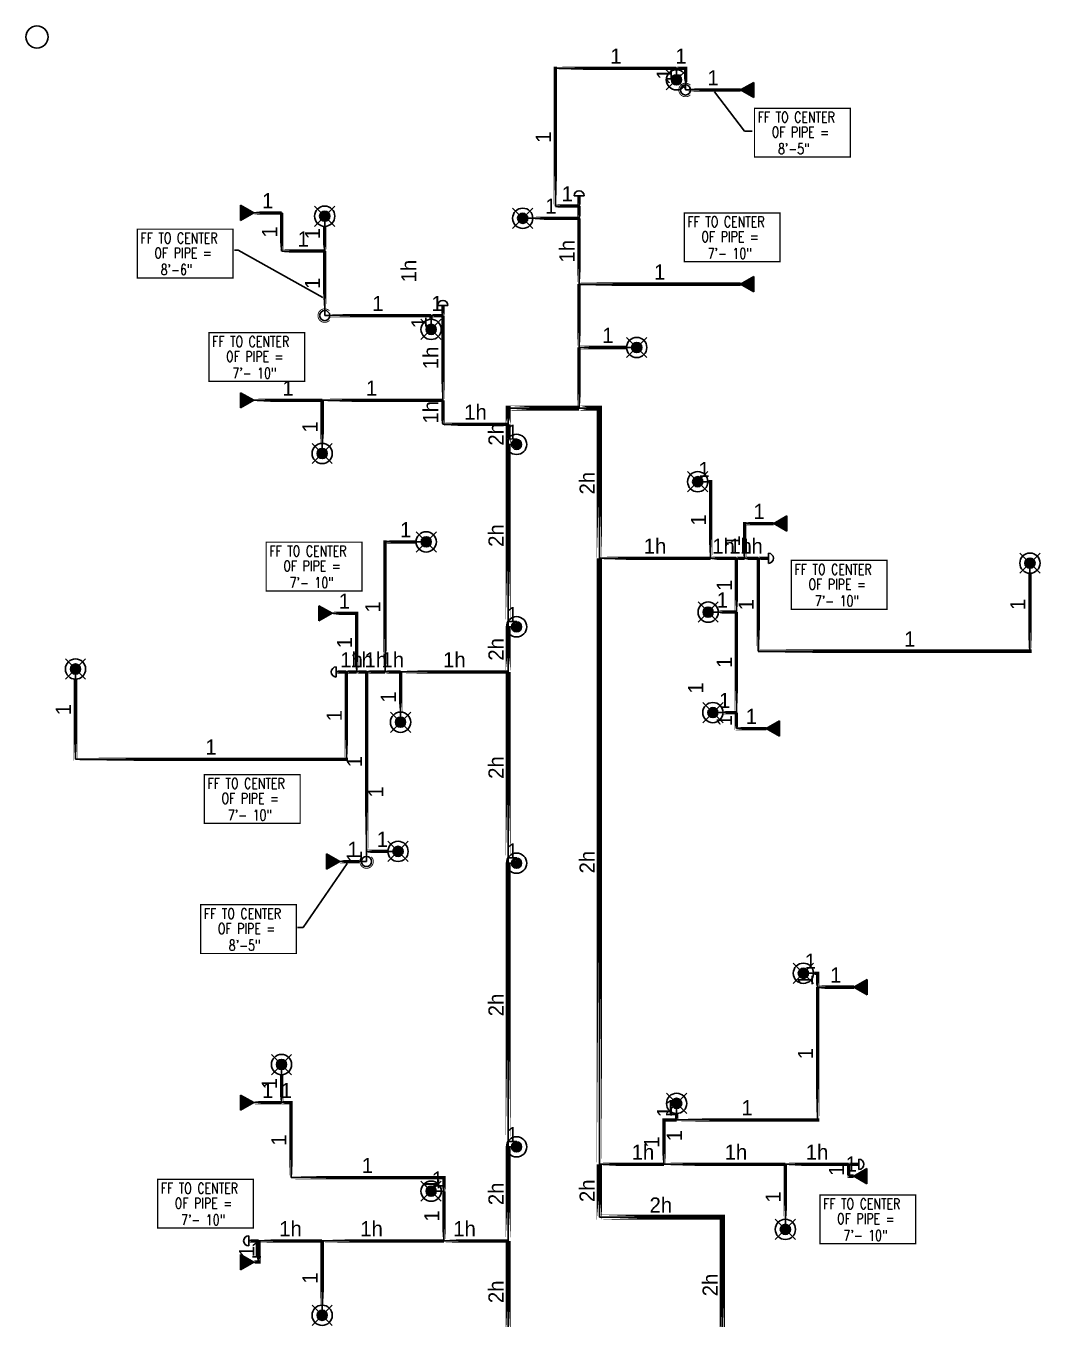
# Model space of a CAD drawing. Header units: inches. Extents: x -3355 to 5264, y 2 to 1719.
# Drawn here: x -3355 to -2754, y 581 to 1347 of the extents above; entities that cross this region are included whole.
import ezdxf
from ezdxf.enums import TextEntityAlignment as Align

# ---------------------------------------------------------------- set-up
doc = ezdxf.new("R2010")
doc.units = ezdxf.units.IN
doc.header["$MEASUREMENT"] = 0
for name, color, linetype in [('Coordination', 1, 'Continuous'), ('headdn', 1, 'Continuous'), ('PIPEBL', 4, 'Continuous'), ('pipemn', 6, 'Continuous'), ('PIPESPC', 1, 'Continuous'), ('spk-cap', 1, 'Continuous'), ('spk-piperise', 1, 'Continuous'), ('TIDYPIPE', 1, 'Continuous')]:
    doc.layers.add(name, color=color, linetype=linetype)
doc.styles.add('PDA1', font='ROMAND', dxfattribs={"width": 0.755})
doc.styles.add('PIPE', font='PIPE.SHX')
doc.dimstyles.get("Standard").update_dxf_attribs({"dimtxt": 0.18, "dimasz": 0.18, "dimexe": 0.18, "dimexo": 0.0625, "dimgap": 0.09, "dimtad": 0, "dimtih": 1, "dimtoh": 1, "dimdec": 4, "dimzin": 0, "dimdsep": 46, "dimtxsty": 'Standard', "dimcen": 0.09, "dimadec": 0, "dimazin": 0, "dimtfac": 1, "dimtdec": 4, "dimtofl": 0, "dimtmove": 0, "dimatfit": 3, "dimfxl": 1, "dimtolj": 1, "dimtzin": 0, "dimarcsym": 0})

# ---------------------------------------------------------------- blocks, each defined once
blk = doc.blocks.new('side2')
for p, q in [((0, 0), (7.79, 4.5)), ((7.79, -4.5), (0, 0)), ((7.79, 4.5), (7.79, -4.5))]:
    blk.add_line(p, q)
blk.add_solid([(7.79, -4.5), (0, 0), (7.79, 4.5)])
blk = doc.blocks.new('dpend2')
for p, q in [((-6, -6), (6, 6)), ((6, -6), (-6, 6))]:
    blk.add_line(p, q)
for radius in [6, 3]:
    blk.add_circle((0, 0), radius)
for points in [[(0, 0), (-3, 0), (-2.08, 2.07)], [(0, 0), (-3, 0), (-2.08, -2.07)], [(0, 0), (0, 3), (-2.12, 2.14)], [(0, 0), (0, -3), (-2.12, -2.14)], [(0, 0), (0, 3), (2.12, 2.14)], [(0, 0), (3, 0), (2.08, 2.07)], [(0, 0), (3, 0), (2.08, -2.07)], [(0, 0), (0, -3), (2.12, -2.14)]]:
    blk.add_solid(points)
blk = doc.blocks.new('dpend1')
for radius in [6, 3]:
    blk.add_circle((0, 0), radius)
for points in [[(0.01, 2.97), (-2.53, -1.59), (-2.62, 1.36)], [(0.01, 2.97), (-2.49, -1.59), (2.52, -1.59)], [(2.52, -1.59), (0.01, 2.97), (2.6, 1.47)], [(2.52, -1.59), (-2.53, -1.59), (0.01, -2.98)]]:
    blk.add_solid(points)
blk = doc.blocks.new('PIPESPC')
at = {"layer": 'PIPESPC', "style": 'PIPE', "width": 0.9}
blk.add_attdef('SIZE', text='', height=9, dxfattribs=at).set_placement((0, 4.02), align=Align.CENTER)
at = {"layer": 'PIPESPC', "style": 'PIPE', "flags": 1}
blk.add_attdef('SCHED', (25.3, 3.89), '', height=9, dxfattribs=at)
blk = doc.blocks.new('CAP')
blk.add_line((0, 3), (0, -3))
blk.add_arc((0, 0), 3, 270, 90)
blk = doc.blocks.new('vvvvbbbbbbbb')
at = {"layer": 'Coordination', "const_width": 0.75}
blk.add_lwpolyline([(2834.89, 1670.01), (2834.89, 1641.14), (2891.57, 1641.14), (2891.57, 1670.01), (2834.89, 1670.01)], dxfattribs=at)
at = {"layer": 'Coordination', "style": 'PDA1', "width": 0.755}
for s, p in [('FF TO CENTER', (2836.77, 1661.59)), ('OF PIPE = ', (2845.03, 1652.74)), ('7\'- 10"', (2848.77, 1642.88))]:
    blk.add_text(s, height=6.3, dxfattribs=at).set_placement(p)
blk = doc.blocks.new('rise')
blk.add_circle((0, 0), 3)
blk = doc.blocks.new('TIDYRUN')
at = {"const_width": 0.5}
blk.add_lwpolyline([(-2.83, 2.83, -2.414214), (-2.83, -2.83, -1.737895)], format="xyb", dxfattribs=at)

msp = doc.modelspace()

# ---------------------------------------------------------------- linework, layer by layer
at = {"layer": 'Coordination', "const_width": 0.75}
for points in [[(-2923.11, 1297.79), (-2923.11, 1268.92), (-2866.43, 1268.92), (-2866.43, 1297.79), (-2923.11, 1297.79)], [(-3288.62, 1226.2), (-3288.62, 1197.33), (-3231.95, 1197.33), (-3231.95, 1226.2), (-3288.62, 1226.2)], [(-3251.03, 826.11), (-3251.03, 797.24), (-3194.36, 797.24), (-3194.36, 826.11), (-3251.03, 826.11)]]:
    msp.add_lwpolyline(points, dxfattribs=at)
at = {"layer": 'Coordination'}
msp.add_circle((-3348, 1340), 6.59, dxfattribs=at)
at = {"layer": 'PIPEBL'}
for p, q in [((-3041, 1239.91), (-3041, 1321.47)), ((-3041, 1321.47), (-2969.37, 1321.47)), ((-2969.37, 1321.47), (-2963.95, 1321.47)), ((-2969.37, 1314.63), (-2969.37, 1321.47)), ((-2963.95, 1321.47), (-2963.95, 1308.62)), ((-2931.37, 1308.62), (-2963.95, 1308.62)), ((-3027, 1239.91), (-3027, 1245.91)), ((-3219.63, 1235.85), (-3203.15, 1235.85)), ((-3203.07, 1235.99), (-3203.07, 1213.18)), ((-3177.63, 1233.85), (-3177.63, 1213.18)), ((-3027, 1239.91), (-3041, 1239.91)), ((-3027, 1232.63), (-3027, 1239.91)), ((-3060.37, 1232.63), (-3027, 1232.63)), ((-3027, 1193.63), (-3027, 1232.63)), ((-3177.63, 1213.18), (-3203.07, 1213.18)), ((-3177.63, 1213.18), (-3177.63, 1175)), ((-2931.37, 1193.63), (-3027, 1193.63)), ((-3027, 1193.63), (-3027, 1156.13)), ((-3107.66, 1175), (-3107.66, 1181)), ((-3114.63, 1175), (-3177.63, 1175)), ((-3107.66, 1175), (-3114.63, 1175)), ((-3114.63, 1166.85), (-3114.63, 1175)), ((-3107.66, 1124.85), (-3107.66, 1175)), ((-3027, 1156.13), (-3027, 1120.25)), ((-2992.87, 1156.13), (-3027, 1156.13)), ((-3219.63, 1124.85), (-3179.13, 1124.85)), ((-3179.13, 1093.35), (-3179.13, 1124.85)), ((-3179.13, 1124.85), (-3107.66, 1124.85)), ((-3107.66, 1110.63), (-3107.66, 1124.85)), ((-3107.66, 1110.63), (-3069, 1110.63)), ((-3064, 1098.74), (-3069, 1098.74)), ((-2956.75, 1076.65), (-2949.14, 1076.65)), ((-2949.11, 1076.67), (-2949.11, 1031.29)), ((-2911.75, 1051.84), (-2928.97, 1051.84)), ((-2928.97, 1051.84), (-2928.97, 1031.29)), ((-3117.5, 1041), (-3141.92, 1041)), ((-3141.92, 1041), (-3141.92, 963.96)), ((-3015, 1031.29), (-2949.11, 1031.29)), ((-2949.11, 1031.29), (-2933.81, 1031.29)), ((-2933.81, 1031.29), (-2928.97, 1031.29)), ((-2933.81, 1031.29), (-2933.81, 999.41)), ((-2928.97, 1031.29), (-2920.89, 1031.29)), ((-2920.89, 1031.29), (-2920.89, 976.29)), ((-2920.89, 1031.29), (-2914.89, 1031.29)), ((-2759.99, 976.29), (-2759.99, 1028.41)), ((-3173.22, 998.71), (-3158.68, 998.71)), ((-3158.68, 998.71), (-3158.68, 963.96)), ((-2950.58, 999.41), (-2933.81, 999.41)), ((-2933.81, 999.41), (-2933.81, 939.91)), ((-3064, 990.74), (-3069, 990.74)), ((-2920.89, 976.29), (-2759.99, 976.29)), ((-3325.19, 912.3), (-3325.19, 965.71)), ((-3164.79, 963.96), (-3170.79, 963.96)), ((-3158.68, 963.96), (-3164.79, 963.96)), ((-3164.79, 963.96), (-3164.79, 912.3)), ((-3152.86, 963.96), (-3158.68, 963.96)), ((-3141.92, 963.96), (-3152.86, 963.96)), ((-3152.86, 857.71), (-3152.86, 963.96)), ((-3132.72, 963.96), (-3141.92, 963.96)), ((-3069, 963.96), (-3132.72, 963.96)), ((-3132.72, 934.21), (-3132.72, 963.96)), ((-2947.75, 939.91), (-2933.81, 939.91)), ((-2933.81, 939.91), (-2933.81, 930.45)), ((-2916.17, 930.45), (-2933.81, 930.45)), ((-3164.79, 912.3), (-3325.19, 912.3)), ((-3168.72, 851.71), (-3152.86, 851.71)), ((-3152.86, 851.71), (-3152.86, 857.71)), ((-3134.22, 857.71), (-3152.86, 857.71)), ((-3064, 850.74), (-3069, 850.74)), ((-2894.19, 785.51), (-2885.75, 785.51)), ((-2885.75, 777.32), (-2885.75, 785.51)), ((-2885.75, 698.69), (-2885.75, 777.32)), ((-2864.24, 777.32), (-2885.75, 777.32)), ((-3203.2, 731.49), (-3203.2, 708.92)), ((-3219.64, 708.92), (-3203.2, 708.92)), ((-3203.2, 708.92), (-3197.58, 708.92)), ((-3197.58, 708.92), (-3197.58, 664.53)), ((-2969.24, 708.48), (-2969.24, 698.69)), ((-2976.78, 672.39), (-2976.78, 698.69)), ((-2976.78, 698.69), (-2969.24, 698.69)), ((-2969.24, 698.69), (-2885.75, 698.69)), ((-3064, 682.74), (-3069, 682.74)), ((-3015, 672.39), (-2976.78, 672.39)), ((-2976.78, 672.39), (-2904.86, 672.39)), ((-2904.86, 672.39), (-2867.36, 672.39)), ((-2904.86, 633.89), (-2904.86, 672.39)), ((-2867.36, 665.39), (-2867.36, 672.39)), ((-2867.36, 672.39), (-2861.36, 672.39)), ((-3197.58, 664.53), (-3107.03, 664.53)), ((-3107.03, 664.53), (-3107.03, 656.49)), ((-2867.36, 665.39), (-2864.36, 665.39)), ((-3114.64, 656.49), (-3107.03, 656.49)), ((-3107.03, 656.49), (-3107.03, 627.05)), ((-3222.64, 627.05), (-3216.64, 627.05)), ((-3216.64, 627.05), (-3179.14, 627.05)), ((-3216.64, 614.49), (-3216.64, 627.05)), ((-3179.14, 582.99), (-3179.14, 627.05)), ((-3179.14, 627.05), (-3107.03, 627.05)), ((-3107.03, 627.05), (-3069, 627.05)), ((-3216.64, 614.49), (-3219.64, 614.49))]:
    msp.add_line(p, q, dxfattribs=at)
at = {"layer": 'pipemn'}
for p, q in [((-3069, 1110.63), (-3069, 1120.25)), ((-3069, 1120.25), (-3027, 1120.25)), ((-3027, 1120.25), (-3015, 1120.25)), ((-3015, 1031.29), (-3015, 1120.25)), ((-3069, 1098.74), (-3069, 1110.63)), ((-3069, 990.74), (-3069, 1098.74)), ((-3015, 672.39), (-3015, 1031.29)), ((-3069, 963.96), (-3069, 990.74)), ((-3069, 850.74), (-3069, 963.96)), ((-3069, 682.74), (-3069, 850.74)), ((-3069, 627.05), (-3069, 682.74)), ((-3015, 641.07), (-3015, 672.39)), ((-3015, 641.07), (-2942.18, 641.07)), ((-2942.18, 641.07), (-2942.18, 560.78)), ((-3069, 566.74), (-3069, 627.05))]:
    msp.add_line(p, q, dxfattribs=at)
at = {"layer": 'TIDYPIPE', "color": 1}
for points, const_width in [([(-3042, 1321.47), (-2969.37, 1321.47)], 2), ([(-3041, 1238.91), (-3041, 1322.47)], 2), ([(-2969.37, 1321.47), (-2962.95, 1321.47)], 2), ([(-2963.95, 1313.12), (-2963.95, 1322.47)], 2), ([(-2963.95, 1308.62), (-2931.37, 1308.62)], 2), ([(-3042, 1239.91), (-3027, 1239.91)], 2), ([(-3027, 1239.91), (-3027, 1245.91)], 2), ([(-3027, 1232.63), (-3027, 1239.91)], 2), ([(-3219.63, 1235.85), (-3203.15, 1235.85)], 2), ([(-3203.07, 1212.18), (-3203.15, 1235.85)], 2), ([(-3054.37, 1232.63), (-3027, 1232.63)], 2), ([(-3027, 1193.63), (-3027, 1232.63)], 2), ([(-3177.63, 1213.18), (-3177.63, 1227.85)], 2), ([(-3204.07, 1213.18), (-3177.63, 1213.18)], 2), ([(-3177.63, 1179.5), (-3177.63, 1213.18)], 2), ([(-3027, 1193.63), (-2931.37, 1193.63)], 2), ([(-3027, 1156.13), (-3027, 1193.63)], 2), ([(-3107.66, 1175), (-3107.66, 1181)], 2), ([(-3177.63, 1175), (-3114.63, 1175)], 2), ([(-3114.63, 1175), (-3107.66, 1175)], 2), ([(-3114.63, 1172.85), (-3114.63, 1175)], 2), ([(-3107.66, 1124.85), (-3107.66, 1175)], 2), ([(-3027, 1156.13), (-2998.87, 1156.13)], 2), ([(-3027, 1120.25), (-3027, 1156.13)], 2), ([(-3219.63, 1124.85), (-3179.13, 1124.85)], 2), ([(-3179.13, 1124.85), (-3107.66, 1124.85)], 2), ([(-3179.13, 1099.35), (-3179.13, 1124.85)], 2), ([(-3107.66, 1109.63), (-3107.66, 1124.85)], 2), ([(-3070.5, 1120.25), (-3027, 1120.25)], 3), ([(-3069, 1110.63), (-3069, 1121.75)], 3), ([(-3027, 1120.25), (-3013.5, 1120.25)], 3), ([(-3015, 1031.29), (-3015, 1121.75)], 3), ([(-3108.66, 1110.63), (-3069, 1110.63)], 2), ([(-3069, 1098.74), (-3069, 1110.63)], 3), ([(-3069, 990.74), (-3069, 1098.74)], 3), ([(-2950.75, 1076.65), (-2948.14, 1076.65)], 2), ([(-2949.11, 1031.29), (-2949.11, 1077.67)], 2), ([(-2929.97, 1051.84), (-2911.75, 1051.84)], 2), ([(-2928.97, 1031.29), (-2928.97, 1052.84)], 2), ([(-3142.92, 1041), (-3123.5, 1041)], 2), ([(-3141.92, 963.96), (-3141.92, 1042)], 2), ([(-3015, 672.39), (-3015, 1031.29)], 3), ([(-3015, 1031.29), (-2949.11, 1031.29)], 2), ([(-2949.11, 1031.29), (-2933.81, 1031.29)], 2), ([(-2933.81, 1031.29), (-2928.97, 1031.29)], 2), ([(-2933.81, 999.41), (-2933.81, 1031.29)], 2), ([(-2928.97, 1031.29), (-2920.89, 1031.29)], 2), ([(-2920.89, 1031.29), (-2914.89, 1031.29)], 2), ([(-2920.89, 975.29), (-2920.89, 1031.29)], 2), ([(-2759.99, 975.29), (-2759.99, 1022.41)], 2), ([(-3173.22, 998.71), (-3157.68, 998.71)], 2), ([(-3158.68, 963.96), (-3158.68, 999.71)], 2), ([(-2944.58, 999.41), (-2933.81, 999.41)], 2), ([(-2933.81, 939.91), (-2933.81, 999.41)], 2), ([(-3069, 963.96), (-3069, 990.74)], 3), ([(-2921.89, 976.29), (-2758.99, 976.29)], 2), ([(-3069, 850.74), (-3069, 963.96)], 3), ([(-3325.19, 911.3), (-3325.19, 959.71)], 2), ([(-3170.79, 963.96), (-3164.79, 963.96)], 2), ([(-3164.79, 963.96), (-3158.68, 963.96)], 2), ([(-3164.79, 911.3), (-3164.79, 963.96)], 2), ([(-3158.68, 963.96), (-3152.86, 963.96)], 2), ([(-3152.86, 963.96), (-3141.92, 963.96)], 2), ([(-3152.86, 857.71), (-3152.86, 963.96)], 2), ([(-3141.92, 963.96), (-3132.72, 963.96)], 2), ([(-3132.72, 963.96), (-3069, 963.96)], 2), ([(-3132.72, 940.21), (-3132.72, 963.96)], 2), ([(-2941.75, 939.91), (-2933.81, 939.91)], 2), ([(-2933.81, 929.45), (-2933.81, 939.91)], 2), ([(-2934.81, 930.45), (-2916.17, 930.45)], 2), ([(-3326.19, 912.3), (-3163.79, 912.3)], 2), ([(-3152.86, 857.71), (-3140.22, 857.71)], 2), ([(-3168.72, 851.71), (-3157.36, 851.71)], 2), ([(-3069, 682.74), (-3069, 850.74)], 3), ([(-2888.19, 785.51), (-2884.75, 785.51)], 2), ([(-2885.75, 777.32), (-2885.75, 786.51)], 2), ([(-2885.75, 777.32), (-2864.24, 777.32)], 2), ([(-2885.75, 697.69), (-2885.75, 777.32)], 2), ([(-3203.2, 708.92), (-3203.2, 725.49)], 2), ([(-3219.64, 708.92), (-3203.2, 708.92)], 2), ([(-3203.2, 708.92), (-3196.58, 708.92)], 2), ([(-3197.58, 663.53), (-3197.58, 709.92)], 2), ([(-2977.78, 698.69), (-2969.24, 698.69)], 2), ([(-2976.78, 672.39), (-2976.78, 699.69)], 2), ([(-2969.24, 698.69), (-2969.24, 702.48)], 2), ([(-2969.24, 698.69), (-2884.75, 698.69)], 2), ([(-3069, 627.05), (-3069, 682.74)], 3), ([(-3107.03, 656.49), (-3107.03, 665.53)], 2), ([(-3015, 639.57), (-3015, 672.39)], 3), ([(-3015, 672.39), (-2976.78, 672.39)], 2), ([(-2976.78, 672.39), (-2904.86, 672.39)], 2), ([(-2904.86, 672.39), (-2867.36, 672.39)], 2), ([(-2904.86, 639.89), (-2904.86, 672.39)], 2), ([(-2868.36, 665.39), (-2864.36, 665.39)], 2), ([(-2867.36, 672.39), (-2861.36, 672.39)], 2), ([(-2867.36, 664.39), (-2867.36, 672.39)], 2), ([(-3198.58, 664.53), (-3106.03, 664.53)], 2), ([(-3107.03, 627.05), (-3107.03, 656.49)], 2), ([(-2942.18, 559.28), (-2942.18, 642.57)], 3), ([(-3016.5, 641.07), (-2940.68, 641.07)], 3), ([(-3222.64, 627.05), (-3216.64, 627.05)], 2), ([(-3216.64, 627.05), (-3179.14, 627.05)], 2), ([(-3216.64, 613.49), (-3216.64, 627.05)], 2), ([(-3179.14, 627.05), (-3107.03, 627.05)], 2), ([(-3179.14, 588.99), (-3179.14, 627.05)], 2), ([(-3107.03, 627.05), (-3069, 627.05)], 2), ([(-3069, 566.74), (-3069, 627.05)], 3), ([(-3219.64, 614.49), (-3215.64, 614.49)], 2)]:
    msp.add_lwpolyline(points, close=True, dxfattribs=dict(at, const_width=const_width))

# ---------------------------------------------------------------- block references
at = {"layer": 'headdn'}
for name, p in [('dpend2', (-2969.37, 1314.63)), ('side2', (-2931.37, 1308.62)), ('dpend2', (-3060.37, 1232.63)), ('side2', (-2931.37, 1193.63)), ('dpend2', (-2992.87, 1156.13)), ('dpend1', (-3064, 1098.74)), ('dpend2', (-2956.75, 1076.65)), ('side2', (-2911.75, 1051.84)), ('dpend2', (-3117.5, 1041)), ('dpend2', (-2759.99, 1028.41)), ('dpend2', (-2950.58, 999.41)), ('dpend1', (-3064, 990.74)), ('dpend2', (-3325.19, 965.71)), ('dpend2', (-2947.75, 939.91)), ('dpend2', (-3132.72, 934.21)), ('side2', (-2916.17, 930.45)), ('dpend2', (-3134.22, 857.71)), ('dpend1', (-3064, 850.74)), ('side2', (-2864.24, 777.32)), ('dpend1', (-3064, 682.74)), ('side2', (-2864.36, 665.39))]:
    msp.add_blockref(name, p, dxfattribs=at)
at = {"layer": 'headdn', "extrusion": (0, 0, -1), "zscale": -1}
for p in [(3219.63, 1235.85), (3219.63, 1124.85), (3219.64, 708.92), (3219.64, 614.49)]:
    msp.add_blockref('side2', p, dxfattribs=at)
at = {"layer": 'headdn', "extrusion": (0, 0, -1), "zscale": -1, "rotation": 270}
for p in [(3177.63, 1233.85), (3114.63, 1166.85), (3179.13, 1093.35), (3203.2, 731.49), (3114.64, 656.49), (3179.14, 582.99)]:
    msp.add_blockref('dpend2', p, dxfattribs=at)
at = {"layer": 'headdn'}
for name, p, rotation in [('side2', (-3173.22, 998.71), 180), ('side2', (-3168.72, 851.71), 180), ('dpend2', (-2894.19, 785.51), 270), ('dpend2', (-2969.24, 708.48), 270), ('dpend2', (-2904.86, 633.89), 270)]:
    msp.add_blockref(name, p, dxfattribs=dict(at, rotation=rotation))
at = {"layer": 'PIPESPC'}
ref = msp.add_blockref('PIPESPC', (-3005.18, 1321.47), dxfattribs=at)
ref.add_attrib('SIZE', '1', dxfattribs={"color": 0, "height": 9, "style": 'PIPE'}).set_placement((-3005.18, 1321.47), align=Align.BOTTOM_CENTER)
ref = msp.add_blockref('PIPESPC', (-2966.66, 1321.47), dxfattribs=at)
ref.add_attrib('SIZE', '1', dxfattribs={"color": 0, "height": 9, "style": 'PIPE'}).set_placement((-2966.66, 1321.47), align=Align.BOTTOM_CENTER)
ref = msp.add_blockref('PIPESPC', (-2969.37, 1318.05), dxfattribs=dict(at, rotation=90))
ref.add_attrib('SIZE', '1', dxfattribs={"color": 0, "height": 9, "rotation": 90, "style": 'PIPE'}).set_placement((-2969.37, 1318.05), align=Align.BOTTOM_CENTER)
ref = msp.add_blockref('PIPESPC', (-2963.95, 1315.04), dxfattribs=dict(at, rotation=90))
ref.add_attrib('SIZE', '1', dxfattribs={"color": 0, "height": 9, "rotation": 90, "style": 'PIPE'}).set_placement((-2963.95, 1315.04), align=Align.BOTTOM_CENTER)
ref = msp.add_blockref('PIPESPC', (-2947.66, 1308.62), dxfattribs=at)
ref.add_attrib('SIZE', '1', dxfattribs={"color": 0, "height": 9, "style": 'PIPE'}).set_placement((-2947.66, 1308.62), align=Align.BOTTOM_CENTER)
ref = msp.add_blockref('PIPESPC', (-3041, 1280.69), dxfattribs=dict(at, rotation=90))
ref.add_attrib('SIZE', '1', dxfattribs={"color": 0, "height": 9, "rotation": 90, "style": 'PIPE'}).set_placement((-3041, 1280.69), align=Align.BOTTOM_CENTER)
ref = msp.add_blockref('PIPESPC', (-3034, 1239.91), dxfattribs=at)
ref.add_attrib('SIZE', '1', dxfattribs={"color": 0, "height": 9, "style": 'PIPE'}).set_placement((-3034, 1239.91), align=Align.BOTTOM_CENTER)
ref = msp.add_blockref('PIPESPC', (-3211.39, 1235.85), dxfattribs=at)
ref.add_attrib('SIZE', '1', dxfattribs={"color": 0, "height": 9, "style": 'PIPE'}).set_placement((-3211.39, 1235.85), align=Align.BOTTOM_CENTER)
ref = msp.add_blockref('PIPESPC', (-3043.69, 1232.63), dxfattribs=at)
ref.add_attrib('SIZE', '1', dxfattribs={"color": 0, "height": 9, "style": 'PIPE'}).set_placement((-3043.69, 1232.63), align=Align.BOTTOM_CENTER)
for p in [(-5799.63, -434.18), (-6081.07, -505.09), (-6047.17, -629.16), (-5736.16, -640.01), (-6083.75, -766.79), (-6111.45, -1006.51), (-5719.23, -1015.74)]:
    msp.add_blockref('vvvvbbbbbbbb', p, dxfattribs=at)
ref = msp.add_blockref('PIPESPC', (-3203.07, 1224.58), dxfattribs=dict(at, rotation=90))
ref.add_attrib('SIZE', '1', dxfattribs={"color": 0, "height": 9, "rotation": 90, "style": 'PIPE'}).set_placement((-3203.07, 1224.58), align=Align.BOTTOM_CENTER)
ref = msp.add_blockref('PIPESPC', (-3177.63, 1223.52), dxfattribs=dict(at, rotation=90))
ref.add_attrib('SIZE', '1', dxfattribs={"color": 0, "height": 9, "rotation": 90, "style": 'PIPE'}).set_placement((-3177.63, 1223.52), align=Align.BOTTOM_CENTER)
ref = msp.add_blockref('PIPESPC', (-3190.35, 1213.18), dxfattribs=at)
ref.add_attrib('SIZE', '1', dxfattribs={"color": 0, "height": 9, "style": 'PIPE'}).set_placement((-3190.35, 1213.18), align=Align.BOTTOM_CENTER)
ref = msp.add_blockref('PIPESPC', (-3027, 1213.13), dxfattribs=dict(at, rotation=90))
ref.add_attrib('SIZE', '1h', dxfattribs={"color": 0, "height": 9, "rotation": 90, "style": 'PIPE'}).set_placement((-3027, 1213.13), align=Align.BOTTOM_CENTER)
ref = msp.add_blockref('PIPESPC', (-3120.63, 1201.35), dxfattribs=dict(at, rotation=90))
ref.add_attrib('SIZE', '1h', dxfattribs={"color": 0, "height": 9, "rotation": 90, "style": 'PIPE'}).set_placement((-3120.63, 1201.35), align=Align.BOTTOM_CENTER)
ref = msp.add_blockref('PIPESPC', (-2979.31, 1193.63), dxfattribs=at)
ref.add_attrib('SIZE', '1', dxfattribs={"color": 0, "height": 9, "style": 'PIPE'}).set_placement((-2979.31, 1193.63), align=Align.BOTTOM_CENTER)
ref = msp.add_blockref('PIPESPC', (-3177.63, 1194.09), dxfattribs=dict(at, rotation=90))
ref.add_attrib('SIZE', '1', dxfattribs={"color": 0, "height": 9, "rotation": 90, "style": 'PIPE'}).set_placement((-3177.63, 1194.09), align=Align.BOTTOM_CENTER)
ref = msp.add_blockref('PIPESPC', (-3146.13, 1175), dxfattribs=at)
ref.add_attrib('SIZE', '1', dxfattribs={"color": 0, "height": 9, "style": 'PIPE'}).set_placement((-3146.13, 1175), align=Align.BOTTOM_CENTER)
ref = msp.add_blockref('PIPESPC', (-3111.14, 1175), dxfattribs=at)
ref.add_attrib('SIZE', '1', dxfattribs={"color": 0, "height": 9, "style": 'PIPE'}).set_placement((-3111.14, 1175), align=Align.BOTTOM_CENTER)
ref = msp.add_blockref('PIPESPC', (-3114.63, 1170.93), dxfattribs=dict(at, rotation=90))
ref.add_attrib('SIZE', '1', dxfattribs={"color": 0, "height": 9, "rotation": 90, "style": 'PIPE'}).set_placement((-3114.63, 1170.93), align=Align.BOTTOM_CENTER)
ref = msp.add_blockref('PIPESPC', (-3009.94, 1156.13), dxfattribs=at)
ref.add_attrib('SIZE', '1', dxfattribs={"color": 0, "height": 9, "style": 'PIPE'}).set_placement((-3009.94, 1156.13), align=Align.BOTTOM_CENTER)
ref = msp.add_blockref('PIPESPC', (-3107.66, 1149.93), dxfattribs=dict(at, rotation=90))
ref.add_attrib('SIZE', '1h', dxfattribs={"color": 0, "height": 9, "rotation": 90, "style": 'PIPE'}).set_placement((-3107.66, 1149.93), align=Align.BOTTOM_CENTER)
ref = msp.add_blockref('PIPESPC', (-3199.38, 1124.85), dxfattribs=at)
ref.add_attrib('SIZE', '1', dxfattribs={"color": 0, "height": 9, "style": 'PIPE'}).set_placement((-3199.38, 1124.85), align=Align.BOTTOM_CENTER)
ref = msp.add_blockref('PIPESPC', (-3149.88, 1124.85), dxfattribs=at)
ref.add_attrib('SIZE', '1', dxfattribs={"color": 0, "height": 9, "style": 'PIPE'}).set_placement((-3149.88, 1124.85), align=Align.BOTTOM_CENTER)
ref = msp.add_blockref('PIPESPC', (-3107.66, 1117.74), dxfattribs=dict(at, rotation=90))
ref.add_attrib('SIZE', '1h', dxfattribs={"color": 0, "height": 9, "rotation": 90, "style": 'PIPE'}).set_placement((-3107.66, 1117.74), align=Align.BOTTOM_CENTER)
ref = msp.add_blockref('PIPESPC', (-3088.33, 1110.63), dxfattribs=at)
ref.add_attrib('SIZE', '1h', dxfattribs={"color": 0, "height": 9, "style": 'PIPE'}).set_placement((-3088.33, 1110.63), align=Align.BOTTOM_CENTER)
ref = msp.add_blockref('PIPESPC', (-3179.13, 1109.1), dxfattribs=dict(at, rotation=90))
ref.add_attrib('SIZE', '1', dxfattribs={"color": 0, "height": 9, "rotation": 90, "style": 'PIPE'}).set_placement((-3179.13, 1109.1), align=Align.BOTTOM_CENTER)
ref = msp.add_blockref('PIPESPC', (-3069, 1104.68), dxfattribs=dict(at, rotation=90))
ref.add_attrib('SIZE', '2h', dxfattribs={"color": 0, "height": 9, "rotation": 90, "style": 'PIPE'}).set_placement((-3069, 1104.68), align=Align.BOTTOM_CENTER)
ref = msp.add_blockref('PIPESPC', (-3066.5, 1098.74), dxfattribs=at)
ref.add_attrib('SIZE', '1', dxfattribs={"color": 0, "height": 9, "style": 'PIPE'}).set_placement((-3066.5, 1098.74), align=Align.BOTTOM_CENTER)
ref = msp.add_blockref('PIPESPC', (-2952.95, 1076.65), dxfattribs=at)
ref.add_attrib('SIZE', '1', dxfattribs={"color": 0, "height": 9, "style": 'PIPE'}).set_placement((-2952.95, 1076.65), align=Align.BOTTOM_CENTER)
ref = msp.add_blockref('PIPESPC', (-3015, 1075.77), dxfattribs=dict(at, rotation=90))
ref.add_attrib('SIZE', '2h', dxfattribs={"color": 0, "height": 9, "rotation": 90, "style": 'PIPE'}).set_placement((-3015, 1075.77), align=Align.BOTTOM_CENTER)
ref = msp.add_blockref('PIPESPC', (-2920.36, 1051.84), dxfattribs=at)
ref.add_attrib('SIZE', '1', dxfattribs={"color": 0, "height": 9, "style": 'PIPE'}).set_placement((-2920.36, 1051.84), align=Align.BOTTOM_CENTER)
ref = msp.add_blockref('PIPESPC', (-3129.71, 1041), dxfattribs=at)
ref.add_attrib('SIZE', '1', dxfattribs={"color": 0, "height": 9, "style": 'PIPE'}).set_placement((-3129.71, 1041), align=Align.BOTTOM_CENTER)
ref = msp.add_blockref('PIPESPC', (-3069, 1044.74), dxfattribs=dict(at, rotation=90.00000000000091))
ref.add_attrib('SIZE', '2h', dxfattribs={"color": 0, "height": 9, "rotation": 90, "style": 'PIPE'}).set_placement((-3069, 1044.74), align=Align.BOTTOM_CENTER)
ref = msp.add_blockref('PIPESPC', (-2949.11, 1053.98), dxfattribs=dict(at, rotation=90))
ref.add_attrib('SIZE', '1', dxfattribs={"color": 0, "height": 9, "rotation": 90, "style": 'PIPE'}).set_placement((-2949.11, 1053.98), align=Align.BOTTOM_CENTER)
ref = msp.add_blockref('PIPESPC', (-2982.05, 1031.29), dxfattribs=at)
ref.add_attrib('SIZE', '1h', dxfattribs={"color": 0, "height": 9, "style": 'PIPE'}).set_placement((-2982.05, 1031.29), align=Align.BOTTOM_CENTER)
ref = msp.add_blockref('PIPESPC', (-2941.46, 1031.29), dxfattribs=at)
ref.add_attrib('SIZE', '1h', dxfattribs={"color": 0, "height": 9, "style": 'PIPE'}).set_placement((-2941.46, 1031.29), align=Align.BOTTOM_CENTER)
ref = msp.add_blockref('PIPESPC', (-2928.97, 1041.57), dxfattribs=dict(at, rotation=90))
ref.add_attrib('SIZE', '1', dxfattribs={"color": 0, "height": 9, "rotation": 90, "style": 'PIPE'}).set_placement((-2928.97, 1041.57), align=Align.BOTTOM_CENTER)
ref = msp.add_blockref('PIPESPC', (-2931.39, 1031.29), dxfattribs=at)
ref.add_attrib('SIZE', '1h', dxfattribs={"color": 0, "height": 9, "style": 'PIPE'}).set_placement((-2931.39, 1031.29), align=Align.BOTTOM_CENTER)
ref = msp.add_blockref('PIPESPC', (-2924.93, 1031.29), dxfattribs=at)
ref.add_attrib('SIZE', '1h', dxfattribs={"color": 0, "height": 9, "style": 'PIPE'}).set_placement((-2924.93, 1031.29), align=Align.BOTTOM_CENTER)
ref = msp.add_blockref('PIPESPC', (-2933.81, 1015.35), dxfattribs=dict(at, rotation=90))
ref.add_attrib('SIZE', '1', dxfattribs={"color": 0, "height": 9, "rotation": 90, "style": 'PIPE'}).set_placement((-2933.81, 1015.35), align=Align.BOTTOM_CENTER)
ref = msp.add_blockref('PIPESPC', (-2942.2, 999.41), dxfattribs=at)
ref.add_attrib('SIZE', '1', dxfattribs={"color": 0, "height": 9, "style": 'PIPE'}).set_placement((-2942.2, 999.41), align=Align.BOTTOM_CENTER)
ref = msp.add_blockref('PIPESPC', (-3165.95, 998.71), dxfattribs=at)
ref.add_attrib('SIZE', '1', dxfattribs={"color": 0, "height": 9, "style": 'PIPE'}).set_placement((-3165.95, 998.71), align=Align.BOTTOM_CENTER)
ref = msp.add_blockref('PIPESPC', (-3141.92, 1002.48), dxfattribs=dict(at, rotation=90))
ref.add_attrib('SIZE', '1', dxfattribs={"color": 0, "height": 9, "rotation": 90, "style": 'PIPE'}).set_placement((-3141.92, 1002.48), align=Align.BOTTOM_CENTER)
ref = msp.add_blockref('PIPESPC', (-2920.89, 1003.79), dxfattribs=dict(at, rotation=90))
ref.add_attrib('SIZE', '1', dxfattribs={"color": 0, "height": 9, "rotation": 90, "style": 'PIPE'}).set_placement((-2920.89, 1003.79), align=Align.BOTTOM_CENTER)
ref = msp.add_blockref('PIPESPC', (-2759.99, 1003.96), dxfattribs=dict(at, rotation=90))
ref.add_attrib('SIZE', '1', dxfattribs={"color": 0, "height": 9, "rotation": 90, "style": 'PIPE'}).set_placement((-2759.99, 1003.96), align=Align.BOTTOM_CENTER)
ref = msp.add_blockref('PIPESPC', (-3066.5, 990.74), dxfattribs=at)
ref.add_attrib('SIZE', '1', dxfattribs={"color": 0, "height": 9, "style": 'PIPE'}).set_placement((-3066.5, 990.74), align=Align.BOTTOM_CENTER)
ref = msp.add_blockref('PIPESPC', (-2831.17, 976.29), dxfattribs=at)
ref.add_attrib('SIZE', '1', dxfattribs={"color": 0, "height": 9, "style": 'PIPE'}).set_placement((-2831.17, 976.29), align=Align.BOTTOM_CENTER)
ref = msp.add_blockref('PIPESPC', (-3158.68, 981.34), dxfattribs=dict(at, rotation=90))
ref.add_attrib('SIZE', '1', dxfattribs={"color": 0, "height": 9, "rotation": 90, "style": 'PIPE'}).set_placement((-3158.68, 981.34), align=Align.BOTTOM_CENTER)
ref = msp.add_blockref('PIPESPC', (-3069, 977.35), dxfattribs=dict(at, rotation=90))
ref.add_attrib('SIZE', '2h', dxfattribs={"color": 0, "height": 9, "rotation": 90, "style": 'PIPE'}).set_placement((-3069, 977.35), align=Align.BOTTOM_CENTER)
ref = msp.add_blockref('PIPESPC', (-3161.74, 963.96), dxfattribs=at)
ref.add_attrib('SIZE', '1h', dxfattribs={"color": 0, "height": 9, "style": 'PIPE'}).set_placement((-3161.74, 963.96), align=Align.BOTTOM_CENTER)
ref = msp.add_blockref('PIPESPC', (-3155.77, 963.96), dxfattribs=at)
ref.add_attrib('SIZE', '1h', dxfattribs={"color": 0, "height": 9, "style": 'PIPE'}).set_placement((-3155.77, 963.96), align=Align.BOTTOM_CENTER)
ref = msp.add_blockref('PIPESPC', (-3147.39, 963.96), dxfattribs=at)
ref.add_attrib('SIZE', '1h', dxfattribs={"color": 0, "height": 9, "style": 'PIPE'}).set_placement((-3147.39, 963.96), align=Align.BOTTOM_CENTER)
ref = msp.add_blockref('PIPESPC', (-3137.32, 963.96), dxfattribs=at)
ref.add_attrib('SIZE', '1h', dxfattribs={"color": 0, "height": 9, "style": 'PIPE'}).set_placement((-3137.32, 963.96), align=Align.BOTTOM_CENTER)
ref = msp.add_blockref('PIPESPC', (-3100.86, 963.96), dxfattribs=at)
ref.add_attrib('SIZE', '1h', dxfattribs={"color": 0, "height": 9, "style": 'PIPE'}).set_placement((-3100.86, 963.96), align=Align.BOTTOM_CENTER)
ref = msp.add_blockref('PIPESPC', (-2933.81, 969.66), dxfattribs=dict(at, rotation=90))
ref.add_attrib('SIZE', '1', dxfattribs={"color": 0, "height": 9, "rotation": 90, "style": 'PIPE'}).set_placement((-2933.81, 969.66), align=Align.BOTTOM_CENTER)
ref = msp.add_blockref('PIPESPC', (-3132.72, 949.09), dxfattribs=dict(at, rotation=90))
ref.add_attrib('SIZE', '1', dxfattribs={"color": 0, "height": 9, "rotation": 90, "style": 'PIPE'}).set_placement((-3132.72, 949.09), align=Align.BOTTOM_CENTER)
ref = msp.add_blockref('PIPESPC', (-2950.75, 954.46), dxfattribs=dict(at, rotation=90))
ref.add_attrib('SIZE', '1', dxfattribs={"color": 0, "height": 9, "rotation": 90, "style": 'PIPE'}).set_placement((-2950.75, 954.46), align=Align.BOTTOM_CENTER)
ref = msp.add_blockref('PIPESPC', (-2940.78, 939.91), dxfattribs=at)
ref.add_attrib('SIZE', '1', dxfattribs={"color": 0, "height": 9, "style": 'PIPE'}).set_placement((-2940.78, 939.91), align=Align.BOTTOM_CENTER)
ref = msp.add_blockref('PIPESPC', (-3325.19, 941.71), dxfattribs=dict(at, rotation=90))
ref.add_attrib('SIZE', '1', dxfattribs={"color": 0, "height": 9, "rotation": 90, "style": 'PIPE'}).set_placement((-3325.19, 941.71), align=Align.BOTTOM_CENTER)
ref = msp.add_blockref('PIPESPC', (-2924.99, 930.45), dxfattribs=at)
ref.add_attrib('SIZE', '1', dxfattribs={"color": 0, "height": 9, "style": 'PIPE'}).set_placement((-2924.99, 930.45), align=Align.BOTTOM_CENTER)
ref = msp.add_blockref('PIPESPC', (-3164.79, 938.13), dxfattribs=dict(at, rotation=90))
ref.add_attrib('SIZE', '1', dxfattribs={"color": 0, "height": 9, "rotation": 90, "style": 'PIPE'}).set_placement((-3164.79, 938.13), align=Align.BOTTOM_CENTER)
ref = msp.add_blockref('PIPESPC', (-2933.81, 935.18), dxfattribs=dict(at, rotation=90))
ref.add_attrib('SIZE', '1', dxfattribs={"color": 0, "height": 9, "rotation": 90, "style": 'PIPE'}).set_placement((-2933.81, 935.18), align=Align.BOTTOM_CENTER)
ref = msp.add_blockref('PIPESPC', (-3244.99, 912.3), dxfattribs=at)
ref.add_attrib('SIZE', '1', dxfattribs={"color": 0, "height": 9, "style": 'PIPE'}).set_placement((-3244.99, 912.3), align=Align.BOTTOM_CENTER)
ref = msp.add_blockref('PIPESPC', (-3152.86, 910.84), dxfattribs=dict(at, rotation=90))
ref.add_attrib('SIZE', '1', dxfattribs={"color": 0, "height": 9, "rotation": 90, "style": 'PIPE'}).set_placement((-3152.86, 910.84), align=Align.BOTTOM_CENTER)
ref = msp.add_blockref('PIPESPC', (-3069, 907.35), dxfattribs=dict(at, rotation=90))
ref.add_attrib('SIZE', '2h', dxfattribs={"color": 0, "height": 9, "rotation": 90, "style": 'PIPE'}).set_placement((-3069, 907.35), align=Align.BOTTOM_CENTER)
ref = msp.add_blockref('PIPESPC', (-3140.22, 892.96), dxfattribs=dict(at, rotation=90))
ref.add_attrib('SIZE', '1', dxfattribs={"color": 0, "height": 9, "rotation": 90, "style": 'PIPE'}).set_placement((-3140.22, 892.96), align=Align.BOTTOM_CENTER)
ref = msp.add_blockref('PIPESPC', (-3143.54, 857.71), dxfattribs=at)
ref.add_attrib('SIZE', '1', dxfattribs={"color": 0, "height": 9, "style": 'PIPE'}).set_placement((-3143.54, 857.71), align=Align.BOTTOM_CENTER)
ref = msp.add_blockref('PIPESPC', (-3160.79, 851.71), dxfattribs=at)
ref.add_attrib('SIZE', '1', dxfattribs={"color": 0, "height": 9, "style": 'PIPE'}).set_placement((-3160.79, 851.71), align=Align.BOTTOM_CENTER)
ref = msp.add_blockref('PIPESPC', (-3066.5, 850.74), dxfattribs=at)
ref.add_attrib('SIZE', '1', dxfattribs={"color": 0, "height": 9, "style": 'PIPE'}).set_placement((-3066.5, 850.74), align=Align.BOTTOM_CENTER)
ref = msp.add_blockref('PIPESPC', (-3152.86, 854.71), dxfattribs=dict(at, rotation=90))
ref.add_attrib('SIZE', '1', dxfattribs={"color": 0, "height": 9, "rotation": 90, "style": 'PIPE'}).set_placement((-3152.86, 854.71), align=Align.BOTTOM_CENTER)
ref = msp.add_blockref('PIPESPC', (-3015, 851.34), dxfattribs=dict(at, rotation=90))
ref.add_attrib('SIZE', '2h', dxfattribs={"color": 0, "height": 9, "rotation": 90, "style": 'PIPE'}).set_placement((-3015, 851.34), align=Align.BOTTOM_CENTER)
ref = msp.add_blockref('PIPESPC', (-2889.97, 785.51), dxfattribs=at)
ref.add_attrib('SIZE', '1', dxfattribs={"color": 0, "height": 9, "style": 'PIPE'}).set_placement((-2889.97, 785.51), align=Align.BOTTOM_CENTER)
ref = msp.add_blockref('PIPESPC', (-2875, 777.32), dxfattribs=at)
ref.add_attrib('SIZE', '1', dxfattribs={"color": 0, "height": 9, "style": 'PIPE'}).set_placement((-2875, 777.32), align=Align.BOTTOM_CENTER)
ref = msp.add_blockref('PIPESPC', (-2885.75, 781.41), dxfattribs=dict(at, rotation=90))
ref.add_attrib('SIZE', '1', dxfattribs={"color": 0, "height": 9, "rotation": 90, "style": 'PIPE'}).set_placement((-2885.75, 781.41), align=Align.BOTTOM_CENTER)
ref = msp.add_blockref('PIPESPC', (-3069, 766.74), dxfattribs=dict(at, rotation=89.99999999999939))
ref.add_attrib('SIZE', '2h', dxfattribs={"color": 0, "height": 9, "rotation": 90, "style": 'PIPE'}).set_placement((-3069, 766.74), align=Align.BOTTOM_CENTER)
ref = msp.add_blockref('PIPESPC', (-2885.75, 738.01), dxfattribs=dict(at, rotation=90))
ref.add_attrib('SIZE', '1', dxfattribs={"color": 0, "height": 9, "rotation": 90, "style": 'PIPE'}).set_placement((-2885.75, 738.01), align=Align.BOTTOM_CENTER)
ref = msp.add_blockref('PIPESPC', (-3203.2, 720.21), dxfattribs=dict(at, rotation=90))
ref.add_attrib('SIZE', '1', dxfattribs={"color": 0, "height": 9, "rotation": 90, "style": 'PIPE'}).set_placement((-3203.2, 720.21), align=Align.BOTTOM_CENTER)
ref = msp.add_blockref('PIPESPC', (-3211.42, 708.92), dxfattribs=at)
ref.add_attrib('SIZE', '1', dxfattribs={"color": 0, "height": 9, "style": 'PIPE'}).set_placement((-3211.42, 708.92), align=Align.BOTTOM_CENTER)
ref = msp.add_blockref('PIPESPC', (-3200.39, 708.92), dxfattribs=at)
ref.add_attrib('SIZE', '1', dxfattribs={"color": 0, "height": 9, "style": 'PIPE'}).set_placement((-3200.39, 708.92), align=Align.BOTTOM_CENTER)
ref = msp.add_blockref('PIPESPC', (-2969.24, 703.59), dxfattribs=dict(at, rotation=90))
ref.add_attrib('SIZE', '1', dxfattribs={"color": 0, "height": 9, "rotation": 90, "style": 'PIPE'}).set_placement((-2969.24, 703.59), align=Align.BOTTOM_CENTER)
ref = msp.add_blockref('PIPESPC', (-2973.01, 698.69), dxfattribs=at)
ref.add_attrib('SIZE', '1', dxfattribs={"color": 0, "height": 9, "style": 'PIPE'}).set_placement((-2973.01, 698.69), align=Align.BOTTOM_CENTER)
ref = msp.add_blockref('PIPESPC', (-2927.5, 698.69), dxfattribs=at)
ref.add_attrib('SIZE', '1', dxfattribs={"color": 0, "height": 9, "style": 'PIPE'}).set_placement((-2927.5, 698.69), align=Align.BOTTOM_CENTER)
ref = msp.add_blockref('PIPESPC', (-3197.58, 686.73), dxfattribs=dict(at, rotation=90))
ref.add_attrib('SIZE', '1', dxfattribs={"color": 0, "height": 9, "rotation": 90, "style": 'PIPE'}).set_placement((-3197.58, 686.73), align=Align.BOTTOM_CENTER)
ref = msp.add_blockref('PIPESPC', (-3066.5, 682.74), dxfattribs=at)
ref.add_attrib('SIZE', '1', dxfattribs={"color": 0, "height": 9, "style": 'PIPE'}).set_placement((-3066.5, 682.74), align=Align.BOTTOM_CENTER)
ref = msp.add_blockref('PIPESPC', (-2963.36, 689.39), dxfattribs=dict(at, rotation=90))
ref.add_attrib('SIZE', '1', dxfattribs={"color": 0, "height": 9, "rotation": 90, "style": 'PIPE'}).set_placement((-2963.36, 689.39), align=Align.BOTTOM_CENTER)
ref = msp.add_blockref('PIPESPC', (-2989.18, 672.39), dxfattribs=at)
ref.add_attrib('SIZE', '1h', dxfattribs={"color": 0, "height": 9, "style": 'PIPE'}).set_placement((-2989.18, 672.39), align=Align.BOTTOM_CENTER)
ref = msp.add_blockref('PIPESPC', (-2976.78, 685.54), dxfattribs=dict(at, rotation=90))
ref.add_attrib('SIZE', '1', dxfattribs={"color": 0, "height": 9, "rotation": 90, "style": 'PIPE'}).set_placement((-2976.78, 685.54), align=Align.BOTTOM_CENTER)
ref = msp.add_blockref('PIPESPC', (-2934.11, 672.39), dxfattribs=at)
ref.add_attrib('SIZE', '1h', dxfattribs={"color": 0, "height": 9, "style": 'PIPE'}).set_placement((-2934.11, 672.39), align=Align.BOTTOM_CENTER)
ref = msp.add_blockref('PIPESPC', (-2886.11, 672.39), dxfattribs=at)
ref.add_attrib('SIZE', '1h', dxfattribs={"color": 0, "height": 9, "style": 'PIPE'}).set_placement((-2886.11, 672.39), align=Align.BOTTOM_CENTER)
ref = msp.add_blockref('PIPESPC', (-3152.31, 664.53), dxfattribs=at)
ref.add_attrib('SIZE', '1', dxfattribs={"color": 0, "height": 9, "style": 'PIPE'}).set_placement((-3152.31, 664.53), align=Align.BOTTOM_CENTER)
ref = msp.add_blockref('PIPESPC', (-2865.86, 665.39), dxfattribs=at)
ref.add_attrib('SIZE', '1', dxfattribs={"color": 0, "height": 9, "style": 'PIPE'}).set_placement((-2865.86, 665.39), align=Align.BOTTOM_CENTER)
ref = msp.add_blockref('PIPESPC', (-3110.83, 656.49), dxfattribs=at)
ref.add_attrib('SIZE', '1', dxfattribs={"color": 0, "height": 9, "style": 'PIPE'}).set_placement((-3110.83, 656.49), align=Align.BOTTOM_CENTER)
ref = msp.add_blockref('PIPESPC', (-2867.36, 668.89), dxfattribs=dict(at, rotation=90))
ref.add_attrib('SIZE', '1', dxfattribs={"color": 0, "height": 9, "rotation": 90, "style": 'PIPE'}).set_placement((-2867.36, 668.89), align=Align.BOTTOM_CENTER)
ref = msp.add_blockref('PIPESPC', (-3107.03, 660.51), dxfattribs=dict(at, rotation=90))
ref.add_attrib('SIZE', '1', dxfattribs={"color": 0, "height": 9, "rotation": 90, "style": 'PIPE'}).set_placement((-3107.03, 660.51), align=Align.BOTTOM_CENTER)
ref = msp.add_blockref('PIPESPC', (-3069, 654.9), dxfattribs=dict(at, rotation=90))
ref.add_attrib('SIZE', '2h', dxfattribs={"color": 0, "height": 9, "rotation": 90, "style": 'PIPE'}).set_placement((-3069, 654.9), align=Align.BOTTOM_CENTER)
ref = msp.add_blockref('PIPESPC', (-3015, 656.73), dxfattribs=dict(at, rotation=90))
ref.add_attrib('SIZE', '2h', dxfattribs={"color": 0, "height": 9, "rotation": 90, "style": 'PIPE'}).set_placement((-3015, 656.73), align=Align.BOTTOM_CENTER)
ref = msp.add_blockref('PIPESPC', (-2978.59, 641.07), dxfattribs=at)
ref.add_attrib('SIZE', '2h', dxfattribs={"color": 0, "height": 9, "style": 'PIPE'}).set_placement((-2978.59, 641.07), align=Align.BOTTOM_CENTER)
ref = msp.add_blockref('PIPESPC', (-2904.86, 653.14), dxfattribs=dict(at, rotation=90))
ref.add_attrib('SIZE', '1', dxfattribs={"color": 0, "height": 9, "rotation": 90, "style": 'PIPE'}).set_placement((-2904.86, 653.14), align=Align.BOTTOM_CENTER)
ref = msp.add_blockref('PIPESPC', (-3107.03, 641.77), dxfattribs=dict(at, rotation=89.9999999999999))
ref.add_attrib('SIZE', '1', dxfattribs={"color": 0, "height": 9, "rotation": 90, "style": 'PIPE'}).set_placement((-3107.03, 641.77), align=Align.BOTTOM_CENTER)
ref = msp.add_blockref('PIPESPC', (-3197.89, 627.05), dxfattribs=at)
ref.add_attrib('SIZE', '1h', dxfattribs={"color": 0, "height": 9, "style": 'PIPE'}).set_placement((-3197.89, 627.05), align=Align.BOTTOM_CENTER)
ref = msp.add_blockref('PIPESPC', (-3149.89, 627.05), dxfattribs=at)
ref.add_attrib('SIZE', '1h', dxfattribs={"color": 0, "height": 9, "style": 'PIPE'}).set_placement((-3149.89, 627.05), align=Align.BOTTOM_CENTER)
ref = msp.add_blockref('PIPESPC', (-3094.82, 627.05), dxfattribs=at)
ref.add_attrib('SIZE', '1h', dxfattribs={"color": 0, "height": 9, "style": 'PIPE'}).set_placement((-3094.82, 627.05), align=Align.BOTTOM_CENTER)
ref = msp.add_blockref('PIPESPC', (-3216.64, 620.77), dxfattribs=dict(at, rotation=90))
ref.add_attrib('SIZE', '1', dxfattribs={"color": 0, "height": 9, "rotation": 90, "style": 'PIPE'}).set_placement((-3216.64, 620.77), align=Align.BOTTOM_CENTER)
ref = msp.add_blockref('PIPESPC', (-3218.14, 614.49), dxfattribs=at)
ref.add_attrib('SIZE', '1', dxfattribs={"color": 0, "height": 9, "style": 'PIPE'}).set_placement((-3218.14, 614.49), align=Align.BOTTOM_CENTER)
ref = msp.add_blockref('PIPESPC', (-3179.14, 605.02), dxfattribs=dict(at, rotation=90))
ref.add_attrib('SIZE', '1', dxfattribs={"color": 0, "height": 9, "rotation": 90, "style": 'PIPE'}).set_placement((-3179.14, 605.02), align=Align.BOTTOM_CENTER)
ref = msp.add_blockref('PIPESPC', (-2942.18, 600.92), dxfattribs=dict(at, rotation=90))
ref.add_attrib('SIZE', '2h', dxfattribs={"color": 0, "height": 9, "rotation": 90, "style": 'PIPE'}).set_placement((-2942.18, 600.92), align=Align.BOTTOM_CENTER)
ref = msp.add_blockref('PIPESPC', (-3069, 596.9), dxfattribs=dict(at, rotation=90))
ref.add_attrib('SIZE', '2h', dxfattribs={"color": 0, "height": 9, "rotation": 90, "style": 'PIPE'}).set_placement((-3069, 596.9), align=Align.BOTTOM_CENTER)
at = {"layer": 'spk-cap'}
for p, rotation in [((-3027, 1245.91), 90.00000000002773), ((-3107.66, 1181), 90.00000000002773), ((-3170.79, 963.96), 180.0000000000555), ((-3222.64, 627.05), 180.0000000000555)]:
    msp.add_blockref('CAP', p, dxfattribs=dict(at, rotation=rotation))
for p in [(-2914.89, 1031.29), (-2861.36, 672.39)]:
    msp.add_blockref('CAP', p, dxfattribs=at)
at = {"layer": 'spk-piperise', "rotation": 180.0000000000555}
for p in [(-2963.95, 1308.62), (-3177.63, 1175)]:
    msp.add_blockref('rise', p, dxfattribs=at)
at = {"layer": 'spk-piperise'}
msp.add_blockref('rise', (-3152.86, 851.71), dxfattribs=at)
at = {"layer": 'TIDYPIPE'}
for p, rotation in [((-2963.95, 1308.62), 180), ((-3177.63, 1175), 180), ((-3152.86, 851.71), 270)]:
    msp.add_blockref('TIDYRUN', p, dxfattribs=dict(at, rotation=rotation))

# ---------------------------------------------------------------- texts
at = {"layer": 'Coordination', "style": 'PDA1', "width": 0.755}
for s, p in [('FF TO CENTER', (-2921.22, 1289.37)), ('OF PIPE = ', (-2912.97, 1280.52)), ('8\'-5"', (-2909.23, 1270.66)), ('FF TO CENTER', (-3286.74, 1217.78)), ('OF PIPE = ', (-3278.49, 1208.93)), ('8\'-6"', (-3274.75, 1199.07)), ('FF TO CENTER', (-3249.15, 817.69)), ('OF PIPE = ', (-3240.9, 808.83)), ('8\'-5"', (-3234.44, 798.97))]:
    msp.add_text(s, height=6.3, dxfattribs=at).set_placement(p)

# ---------------------------------------------------------------- leaders
at = {"layer": 'Coordination'}
for points in [[(-2946.78, 1307.57), (-2929.03, 1284.31), (-2924.43, 1284.31)], [(-3178.77, 1185.73), (-3228.95, 1213.85), (-3231.09, 1213.85)], [(-3164.24, 850.59), (-3190.32, 812.59), (-3193.8, 812.59)]]:
    msp.add_leader(points, dimstyle='Standard', dxfattribs=at)

doc.saveas('drawing.dxf')
